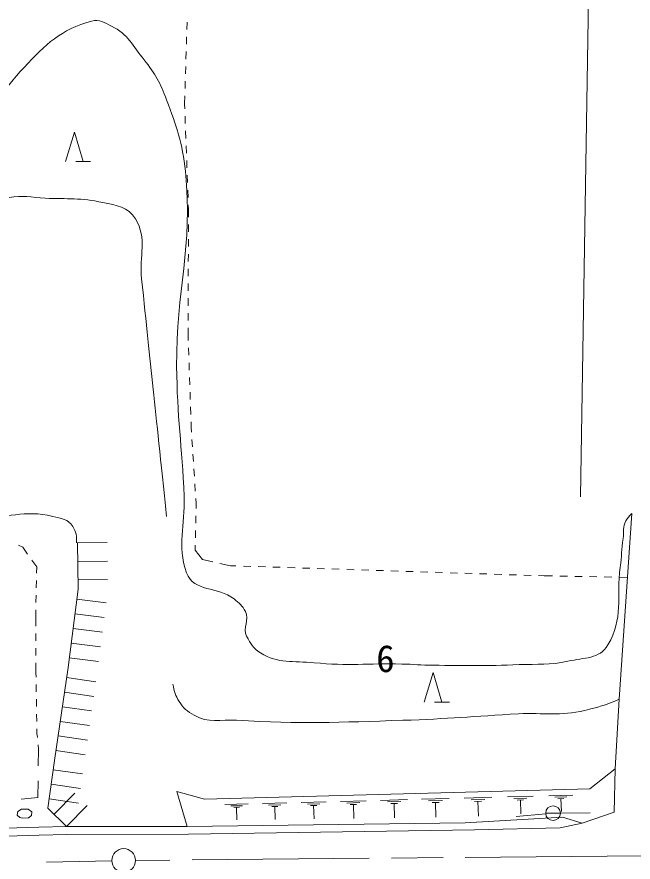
# Model space of a CAD drawing. Units: millimetres, scale not verified. Extents: x 40000 to 680000, y 20000 to 380000.
# Drawn here: x 341596 to 383314, y 259696 to 316914 of the extents above; entities that cross this region are included whole.
import ezdxf
from ezdxf.enums import TextEntityAlignment as Align

# ---------------------------------------------------------------- set-up
doc = ezdxf.new("R2010")
doc.units = ezdxf.units.MM
doc.header["$LTSCALE"] = 1000
doc.linetypes.add('CHAIN', pattern=[18.5, 12, -1.5, 3.5, -1.5])
for name, color, linetype, lineweight in [('M-BGD', 7, 'Continuous', 13), ('M-BMK', 2, 'CHAIN', 13), ('M-BMK-SRVR', 3, 'Continuous', 13), ('M-STR-HTXT', 7, 'Continuous', 13)]:
    doc.layers.add(name, color=color, linetype=linetype, lineweight=lineweight)
doc.styles.add('ＭＳ ゴシック', font='')
doc.styles.get('ＭＳ ゴシック').set_extended_font_data('MS Gothic')

msp = doc.modelspace()

# ---------------------------------------------------------------- linework, layer by layer
at = {"layer": 'M-BGD'}
for p, q in [((353119, 316563), (353103, 316063)), ((353088, 315563), (353073, 315063)), ((353057, 314564), (353042, 314064)), ((353027, 313564), (353011, 313064)), ((352996, 312565), (352981, 312065)), ((352965, 311565), (352949, 311023)), ((352949, 311023), (352961, 310691)), ((352979, 310191), (352998, 309692)), ((344885, 307119), (345485, 309119)), ((345485, 309119), (346085, 307119)), ((353016, 309192), (353034, 308692)), ((353053, 308193), (353071, 307693)), ((345585, 307119), (346585, 307119)), ((353089, 307193), (353108, 306694)), ((353126, 306194), (353145, 305694)), ((353163, 305195), (353181, 304695)), ((353200, 304195), (353212, 303864)), ((353212, 303864), (353210, 303363)), ((353209, 302863), (353207, 302363)), ((353206, 301863), (353204, 301363)), ((353203, 300863), (353201, 300363)), ((353199, 299863), (353198, 299363)), ((353196, 298863), (353195, 298363)), ((353193, 297863), (353192, 297363)), ((353190, 296863), (353189, 296363)), ((353187, 295863), (353186, 295362)), ((353186, 295362), (353198, 295004)), ((353215, 294505), (353232, 294005)), ((353248, 293505), (353265, 293005)), ((353282, 292506), (353299, 292006)), ((353316, 291506), (353333, 291007)), ((353350, 290507), (353367, 290007)), ((353384, 289507), (353396, 289150)), ((353396, 289150), (353418, 288807)), ((353450, 288308), (353482, 287809)), ((353515, 287310), (353547, 286811)), ((353579, 286312), (353611, 285813)), ((353643, 285314), (353675, 284815)), ((353707, 284316), (353729, 283973)), ((353729, 283973), (353722, 283644)), ((353711, 283144), (353700, 282644)), ((353689, 282144), (353678, 281644)), ((341708, 281163), (341990, 281017)), ((341990, 281017), (342319, 280554)), ((345707, 281300), (347707, 281322)), ((353667, 281145), (353659, 280815)), ((353659, 280815), (354151, 280183)), ((342609, 280146), (342938, 279683)), ((345721, 280051), (347721, 280073)), ((354151, 280183), (354854, 280027)), ((355342, 279918), (356046, 279762)), ((342938, 279683), (342929, 279266)), ((356046, 279762), (356426, 279750)), ((356926, 279734), (357426, 279718)), ((357925, 279702), (358425, 279685)), ((358925, 279669), (359425, 279653)), ((359924, 279637), (360424, 279621)), ((360924, 279605), (361423, 279589)), ((361923, 279573), (362423, 279557)), ((362923, 279541), (363422, 279525)), ((363922, 279508), (364422, 279492)), ((364922, 279476), (365421, 279460)), ((365921, 279444), (366421, 279428)), ((366921, 279412), (367420, 279396)), ((367920, 279380), (368420, 279364)), ((368920, 279347), (369419, 279331)), ((369919, 279315), (370419, 279299)), ((370919, 279283), (371418, 279267)), ((371918, 279251), (372418, 279235)), ((342918, 278766), (342908, 278266)), ((345735, 278801), (347735, 278824)), ((372918, 279219), (373417, 279203)), ((373917, 279187), (374417, 279170)), ((374916, 279154), (375416, 279138)), ((375916, 279122), (376416, 279106)), ((376915, 279090), (377296, 279078)), ((377296, 279078), (377864, 279067)), ((378364, 279058), (378864, 279049)), ((379364, 279039), (379864, 279030)), ((380364, 279021), (380864, 279012)), ((381364, 279002), (381864, 278993)), ((382364, 278984), (382932, 278973)), ((342897, 277766), (342887, 277266)), ((345655, 277502), (347639, 277246)), ((342876, 276766), (342868, 276349)), ((345527, 276510), (347511, 276255)), ((342868, 276349), (342871, 275678)), ((345400, 275518), (347383, 275263)), ((342873, 275178), (342875, 274678)), ((342877, 274178), (342880, 273678)), ((345272, 274526), (347256, 274271)), ((345144, 273534), (347128, 273279)), ((342882, 273178), (342885, 272506)), ((342885, 272506), (342890, 272220)), ((369175, 270523), (369775, 272523)), ((369775, 272523), (370375, 270523)), ((344961, 272193), (346940, 271905)), ((342899, 271720), (342907, 271221)), ((342916, 270721), (342925, 270221)), ((344817, 271203), (346796, 270915)), ((344673, 270213), (346652, 269926)), ((369875, 270523), (370875, 270523)), ((342933, 269721), (342942, 269221)), ((344530, 269224), (346509, 268936)), ((342950, 268721), (342955, 268435)), ((342955, 268435), (342984, 268140)), ((344386, 268234), (346365, 267947)), ((343032, 267642), (343061, 267347)), ((343043, 266208), (343061, 267347)), ((344242, 267245), (346221, 266957)), ((344057, 265953), (346037, 265674)), ((380387, 264662), (382108, 266011)), ((343011, 264069), (343028, 265208)), ((343917, 264963), (345897, 264683)), ((344113, 262933), (345513, 264362)), ((353130, 262115), (352428, 264478)), ((354303, 263952), (352428, 264478)), ((380387, 264662), (354303, 263952)), ((341887, 263964), (343011, 264069)), ((343777, 263973), (345757, 263693)), ((360834, 263730), (362527, 263776)), ((363497, 263802), (365249, 263850)), ((366218, 263876), (368029, 263925)), ((366675, 263768), (367580, 263792)), ((368999, 263952), (370870, 264003)), ((369470, 263840), (370406, 263865)), ((371869, 264030), (373743, 264081)), ((372341, 263918), (373278, 263943)), ((372579, 263799), (373047, 263812)), ((372813, 263805), (372840, 262806)), ((374806, 264110), (376553, 264157)), ((375246, 264005), (376120, 264029)), ((375468, 263895), (375904, 263907)), ((375686, 263901), (375711, 262969)), ((377614, 264186), (379239, 264230)), ((378023, 264089), (378836, 264111)), ((378229, 263986), (378635, 263997)), ((378432, 263992), (378456, 263125)), ((341914, 263279), (341667, 263117)), ((342361, 263291), (341914, 263279)), ((342602, 263089), (342361, 263291)), ((344961, 262102), (346361, 263531)), ((355676, 263589), (357256, 263632)), ((356074, 263495), (356864, 263516)), ((356274, 263395), (356669, 263405)), ((356471, 263400), (356494, 262558)), ((358227, 263659), (359863, 263703)), ((358639, 263561), (359457, 263583)), ((358847, 263457), (359256, 263468)), ((359051, 263463), (359075, 262590)), ((361260, 263628), (362107, 263651)), ((361475, 263521), (361898, 263533)), ((361687, 263527), (361711, 262624)), ((363938, 263697), (364814, 263721)), ((364161, 263586), (364598, 263598)), ((364379, 263592), (364405, 262658)), ((366904, 263653), (367357, 263665)), ((367131, 263659), (367157, 262693)), ((369707, 263721), (370175, 263734)), ((369941, 263728), (369968, 262729)), ((341667, 263117), (341614, 262883)), ((341614, 262883), (341785, 262718)), ((341785, 262718), (341975, 262675)), ((341975, 262675), (342381, 262698)), ((342381, 262698), (342589, 262845)), ((342589, 262845), (342602, 263089)), ((377398, 262963), (375407, 262775)), ((377396, 263009), (378396, 263009)), ((378396, 263016), (380396, 263042)), ((344961, 262102), (353130, 262115))]:
    msp.add_line(p, q, dxfattribs=at)
for points in [[(382025, 263073), (382108, 266011), (382379, 270721), (383221, 283285)], [(344961, 262102), (343689, 263349), (344145, 266578), (345058, 272860), (345742, 278176), (345707, 281300)], [(353130, 262115), (371941, 262354), (378539, 262729), (379873, 262331), (382025, 263073)], [(305963, 260119), (318198, 261025), (330435, 261669), (343088, 262055), (344961, 262102)], [(344975, 261563), (353223, 261576), (372580, 261891), (378366, 262016), (379873, 262331)], [(306506, 259619), (318232, 260487), (330457, 261131), (343103, 261517), (344975, 261563)]]:
    msp.add_lwpolyline(points, dxfattribs=at)
msp.add_circle((377896, 263009), 500, dxfattribs=at)
for points, knots in [([(323030, 293003), (324752, 294305), (325226, 294723), (326586, 295882), (329789, 298612), (331412, 300354), (334206, 303502), (336095, 305630), (337017, 306939), (338778, 309175), (340091, 310843), (340623, 311948), (342080, 313493), (343565, 315068), (344562, 316061), (346652, 316625), (347178, 316767), (347515, 316524), (348006, 316287), (349123, 315748), (349427, 314964), (350208, 314001), (350972, 313057), (351306, 312429), (351732, 311291), (352415, 309466), (352799, 308404), (353002, 306465), (353537, 301329), (352357, 298421), (352409, 293257), (352444, 289812), (352771, 287894), (352917, 284452), (353003, 282435), (352395, 281184), (353086, 279287), (353578, 277938), (355178, 278400), (356304, 277509), (356653, 277233), (356856, 277055), (357066, 276663), (357375, 276083), (356847, 275565), (357150, 274981), (357412, 274478), (357601, 274169), (358082, 273869), (359309, 273103), (360283, 273333), (361722, 273191), (364026, 272965), (365334, 273159), (367649, 273107), (368476, 273088), (368938, 273028), (369766, 273022), (372042, 273006), (373319, 272966), (375594, 273066), (376887, 273123), (377640, 273001), (378900, 273295), (380015, 273555), (381031, 273418), (381614, 274403), (382675, 276193), (382176, 277602), (382441, 279667), (382539, 280424), (382533, 280855), (382639, 281611), (382703, 282072), (382590, 282386), (382823, 282789), (382948, 283004), (383023, 283106), (383221, 283285)], [0, 0, 0, 0, 1, 1, 1, 2, 2, 2, 3, 3, 3, 4, 4, 4, 5, 5, 5, 6, 6, 6, 7, 7, 7, 8, 8, 8, 9, 9, 9, 10, 10, 10, 11, 11, 11, 12, 12, 12, 13, 13, 13, 14, 14, 14, 15, 15, 15, 16, 16, 16, 17, 17, 17, 18, 18, 18, 19, 19, 19, 20, 20, 20, 21, 21, 21, 22, 22, 22, 23, 23, 23, 24, 24, 24, 25, 25, 25, 26, 26, 26, 26]), ([(310076, 279880), (316515, 283171), (318278, 283978), (323368, 286907), (324730, 287691), (325493, 288130), (326840, 288939), (330121, 290911), (332903, 290973), (335222, 294019), (336037, 295090), (336360, 295806), (336830, 297067), (337813, 299703), (337304, 301705), (339032, 303925), (339552, 304594), (340231, 304526), (341064, 304687), (342000, 304869), (342553, 304685), (343506, 304642), (345035, 304575), (345919, 304678), (347414, 304349), (348353, 304142), (349121, 304073), (349615, 303248), (350435, 301879), (349873, 300771), (350038, 299184), (350694, 292900), (350904, 290937), (351732, 283097)], [0, 0, 0, 0, 1, 1, 1, 2, 2, 2, 3, 3, 3, 4, 4, 4, 5, 5, 5, 6, 6, 6, 7, 7, 7, 8, 8, 8, 9, 9, 9, 10, 10, 10, 11, 11, 11, 11]), ([(310076, 279880), (311402, 279605), (311871, 279481), (312954, 279033), (314312, 278473), (314802, 277617), (316172, 277086), (318430, 276211), (319768, 275379), (322183, 275562), (322863, 275614), (323280, 275655), (323876, 275985), (325074, 276648), (325441, 277442), (326502, 278308), (328510, 279945), (329611, 280922), (331835, 282251), (332401, 282589), (332799, 282623), (333444, 282759), (335547, 283201), (336795, 282854), (338943, 282923), (340929, 282986), (342099, 283576), (344027, 283097), (344601, 282955), (345064, 282919), (345382, 282420), (345618, 282048), (345647, 281754), (345636, 281319)], [0, 0, 0, 0, 1, 1, 1, 2, 2, 2, 3, 3, 3, 4, 4, 4, 5, 5, 5, 6, 6, 6, 7, 7, 7, 8, 8, 8, 9, 9, 9, 10, 10, 10, 11, 11, 11, 11]), ([(352155, 271752), (352257, 271227), (352314, 270981), (352578, 270567), (352867, 270113), (353127, 269903), (353594, 269635), (354577, 269073), (355343, 269368), (356473, 269297), (360863, 269020), (363337, 269161), (367734, 269297), (370790, 269391), (372496, 269569), (375549, 269732), (377303, 269825), (378333, 269556), (380041, 269966), (380974, 270190), (381356, 270295), (382379, 270721)], [0, 0, 0, 0, 1, 1, 1, 2, 2, 2, 3, 3, 3, 4, 4, 4, 5, 5, 5, 6, 6, 6, 7, 7, 7, 7])]:
    msp.add_open_spline(points, degree=3, knots=knots, dxfattribs=at)
at = {"layer": 'M-BMK'}
msp.add_line((348025, 259789), (343600, 259696), dxfattribs=at)
msp.add_lwpolyline([(417688, 260951), (383954, 260116), (349625, 259813)], dxfattribs=at)
at = {"layer": 'M-BMK-SRVR'}
msp.add_circle((348825, 259806), 800, dxfattribs=at)
at = {"layer": 'M-STR-HTXT'}
msp.add_line((379748, 284416), (380328, 320411), dxfattribs=at)

# ---------------------------------------------------------------- texts
at = {"layer": 'M-BGD', "style": 'ＭＳ ゴシック'}
msp.add_text('6', height=1833, dxfattribs=at).set_placement((365920, 272009), align=Align.BOTTOM_LEFT)

doc.saveas('drawing.dxf')
